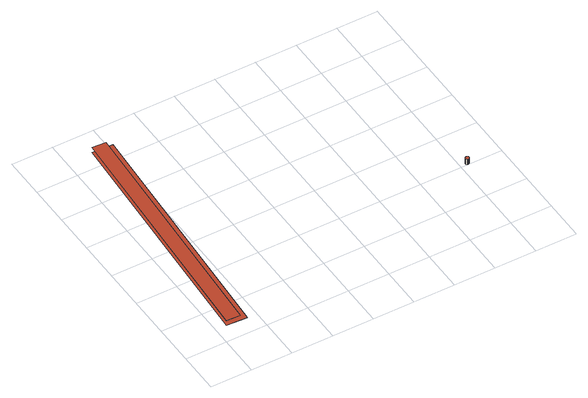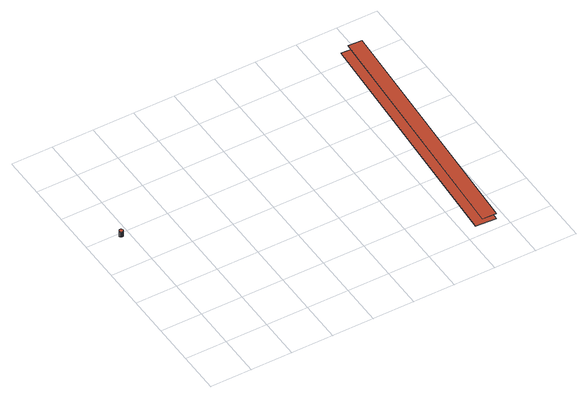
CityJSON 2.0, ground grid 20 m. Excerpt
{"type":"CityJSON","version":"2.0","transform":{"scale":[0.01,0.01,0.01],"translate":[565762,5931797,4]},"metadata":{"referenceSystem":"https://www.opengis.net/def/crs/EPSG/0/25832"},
"CityObjects":{
"building1":{"type":"Building","attributes":{"Grundfläche 2D":"1986.684372","Grundhöhe NN":"12.457"},"geometry":[{"type":"Solid","lod":"3","boundaries":[[[[0,1,2,3]],[[4,5,6,7]],[[8,9,3,2]],[[9,10,0,3]],[[10,11,1,0]],[[11,8,2,1]],[[12,13,7,6]],[[13,14,4,7]],[[14,15,5,4]],[[15,12,6,5]],[[11,10,9,8]],[[15,14,13,12]]]],"semantics":{"surfaces":[{"type":"RoofSurface"},{"type":"WallSurface"},{"type":"GroundSurface"}],"values":[[0,0,1,1,1,1,1,1,1,1,2,2]]}}]},
"building2":{"type":"Building","attributes":{"Grundfläche 2D":"2.928543","Grundhöhe NN":"4.606"},"geometry":[{"type":"Solid","lod":"3","boundaries":[[[[16,17,18,19,20,21,22,23,24,25,26,27,28,29,30,31,32,33,34,35,36,37,38,39,40]],[[41,42,22,21]],[[42,43,23,22]],[[43,44,24,23]],[[44,45,25,24]],[[45,46,26,25]],[[46,47,27,26]],[[47,48,28,27]],[[48,49,29,28]],[[49,50,30,29]],[[50,51,31,30]],[[51,52,32,31]],[[52,53,33,32]],[[53,54,34,33]],[[54,55,35,34]],[[55,56,36,35]],[[56,57,37,36]],[[57,58,38,37]],[[58,59,39,38]],[[59,60,40,39]],[[60,61,16,40]],[[61,62,17,16]],[[62,63,18,17]],[[64,41,21,20]],[[63,65,19,18]],[[65,64,20,19]],[[58,57,56,55,54,53,52,51,50,49,48,47,46,45,44,43,42,41,64,65,63,62,61,60,59]]]],"semantics":{"surfaces":[{"type":"RoofSurface"},{"type":"WallSurface"},{"type":"GroundSurface"}],"values":[[0,1,1,1,1,1,1,1,1,1,1,1,1,1,1,1,1,1,1,1,1,1,1,1,1,1,2]]}}]}
},
"vertices":[
[1084,99,858],[1817,12104,858],[825,12164,858],[92,160,858],[1481,12124,1135],[825,12164,1143],[92,160,1143],[748,120,1135],[825,12164,846],[92,160,846],[1084,99,846],[1817,12104,846],[92,160,1121],[748,120,1121],[1481,12124,1121],[825,12164,1121],
[14441,4168,343],[14424,4185,343],[14403,4197,343],[14379,4204,343],[14355,4205,343],[14331,4200,343],[14310,4189,343],[14291,4173,343],[14278,4153,343],[14269,4130,343],[14267,4106,343],[14271,4082,343],[14280,4059,343],[14295,4040,343],[14314,4025,343],[14336,4015,343],[14360,4012,343],[14385,4014,343],[14408,4022,343],[14428,4036,343],[14444,4054,343],[14455,4075,343],[14460,4099,343],[14460,4123,343],[14453,4147,343],[14331,4200,61],[14310,4189,61],[14291,4173,61],[14278,4153,61],[14269,4130,61],[14267,4106,61],[14271,4082,61],[14280,4059,61],[14295,4040,61],[14314,4025,61],[14336,4015,61],[14360,4012,61],[14385,4014,61],[14408,4022,61],[14428,4036,61],[14444,4054,61],[14455,4075,61],[14460,4099,61],[14460,4123,61],[14453,4147,61],[14441,4168,61],[14424,4185,61],[14403,4197,61],[14355,4205,61],[14379,4204,61]
]}
